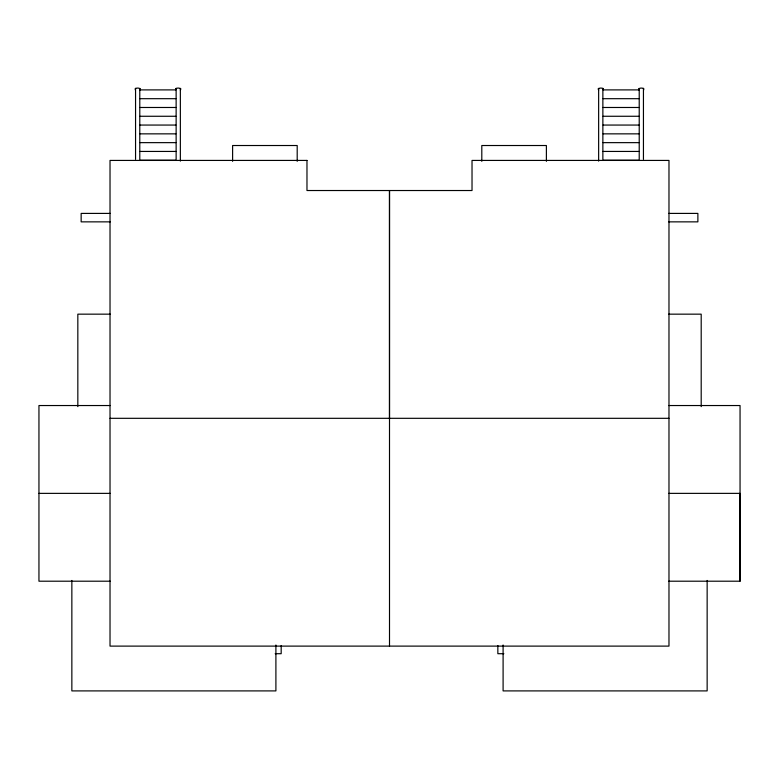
<?xml version="1.0" encoding="UTF-8"?>
<svg xmlns="http://www.w3.org/2000/svg" width="779" height="779" viewBox="0 0 779 779"><rect width="100%" height="100%" fill="white"/><g stroke="black" fill="none" stroke-linecap="round" stroke-linejoin="round"><path stroke-width="1.17" d="M389.49 418.313L389.5 190.524L389.51 646.112M668.801 581.202L740.05 581.202L740.05 493.37L668.801 493.37M603.384 89.556L603.16 88.563L601.67 88.134A5.122 2.843 0 0 0 599.84 88.134L598.126 88.884L598.642 90.111M643.727 89.877L643.727 88.563L642.247 88.134A5.122 2.843 0 0 0 640.416 88.134L638.702 88.884L639.218 90.111M139.782 90.111L140.298 88.884L138.584 88.134A5.122 2.843 0 0 0 136.753 88.134L135.273 88.563L135.273 89.877M180.358 90.111L180.874 88.884L179.16 88.134A5.122 2.843 0 0 0 177.33 88.134L175.84 88.563L175.616 89.556M140.054 89.897L175.859 89.897M603.141 89.897L638.946 89.897M140.054 98.69L175.859 98.69M603.141 98.69L638.946 98.69M140.054 107.483L175.859 107.483M603.141 107.483L638.946 107.483M140.054 116.266L175.859 116.266M603.141 116.266L638.946 116.266M140.054 125.059L175.859 125.059M603.141 125.059L638.946 125.059M140.054 133.852L175.859 133.852M603.141 133.852L638.946 133.852M140.054 142.645L175.859 142.645M603.141 142.645L638.946 142.645M140.054 151.438L175.859 151.438M603.141 151.438L638.946 151.438M140.054 160.221L175.859 160.221M603.141 160.221L638.946 160.221M110.287 213.407L81.152 213.407L81.152 221.859L110.287 221.859M668.742 213.407L697.877 213.407L697.877 221.859L668.742 221.859M110.287 314.161L77.832 314.161L77.832 406.619M668.742 314.161L701.197 314.161L701.197 406.619M110.199 405.538L38.95 405.538L38.95 581.202L110.199 581.202M668.801 405.538L740.05 405.538L740.05 581.202M110.024 418.313L668.976 418.313M38.95 493.37L110.199 493.37M275.172 653.708L281.18 653.708L281.18 645.509M503.857 653.708L497.849 653.708L497.849 645.509M707.147 580.452L707.147 690.905L503.098 690.905L503.098 645.012M643.444 88.339L643.444 159.335M639.218 88.339L639.218 159.335M602.868 88.339L602.868 159.335M598.642 88.339L598.642 161.117M546.391 161.331L546.391 145.517L481.802 145.517L481.802 161.331M297.198 161.331L297.198 145.517L232.609 145.517L232.609 161.331M275.902 645.012L275.902 690.905L71.853 690.905L71.853 580.452M180.358 88.339L180.358 161.117M176.132 88.339L176.132 159.335M139.782 88.339L139.782 159.335M135.556 88.339L135.556 159.335M306.975 160.425L110.024 160.425L110.024 646.112L668.976 646.112L668.976 160.425L472.025 160.425L472.025 190.524L306.975 190.524L306.975 160.425"/></g></svg>
